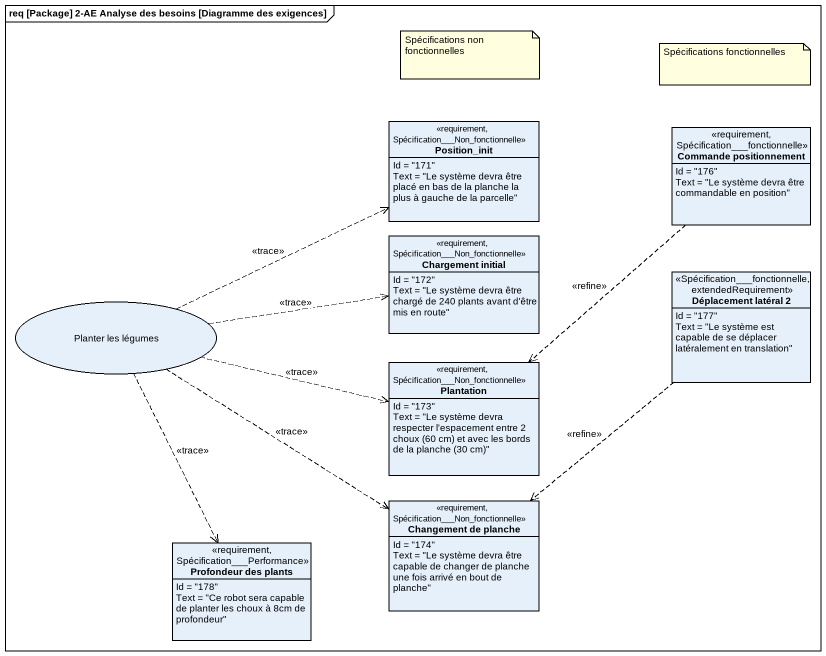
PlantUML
@startuml
mainframe req [Package] 2-AE Analyse des besoins [Diagramme des exigences]
allowmixing
hide circle
hide empty members
class Position_init <<requirement, Spécification___Non_fonctionnelle>> {
  Id = "171"
  Text = "Le système devra être placé en bas de la planche la plus à gauche de la parcelle"
}
class "Commande positionnement" as Commande_positionnement <<requirement, Spécification___fonctionnelle>> {
  Id = "176"
  Text = "Le système devra être commandable en position"
}
class "Chargement initial" as Chargement_initial <<requirement, Spécification___Non_fonctionnelle>> {
  Id = "172"
  Text = "Le système devra être chargé de 240 plants avant d'être mis en route"
}
class "Déplacement latéral 2" as Déplacement_latéral_2 <<Spécification___fonctionnelle, extendedRequirement>> {
  Id = "177"
  Text = "Le système est capable de se déplacer latéralement en translation"
}
usecase "Planter les légumes" as Planter_les_légumes
class Plantation <<requirement, Spécification___Non_fonctionnelle>> {
  Id = "173"
  {field} Text = "Le système devra respecter l'espacement entre 2 choux (60 cm) et avec les bords de la planche (30 cm)"
}
class "Changement de planche" as Changement_de_planche <<requirement, Spécification___Non_fonctionnelle>> {
  Id = "174"
  Text = "Le système devra être capable de changer de planche une fois arrivé en bout de planche"
}
class "Profondeur des plants" as Profondeur_des_plants <<requirement, Spécification___Performance>> {
  Id = "178"
  Text = "Ce robot sera capable de planter les choux à 8cm de profondeur"
}
Commande_positionnement ..> Plantation : <<refine>>
Déplacement_latéral_2 ..> Changement_de_planche : <<refine>>
Planter_les_légumes .right.> Position_init : <<trace>>
Planter_les_légumes .right.> Chargement_initial : <<trace>>
Planter_les_légumes .right.> Plantation : <<trace>>
Planter_les_légumes ..> Changement_de_planche : <<trace>>
Planter_les_légumes ..> Profondeur_des_plants : <<trace>>
note as N1
  Spécifications non fonctionnelles
end note
note as N2
  Spécifications fonctionnelles
end note
@enduml
